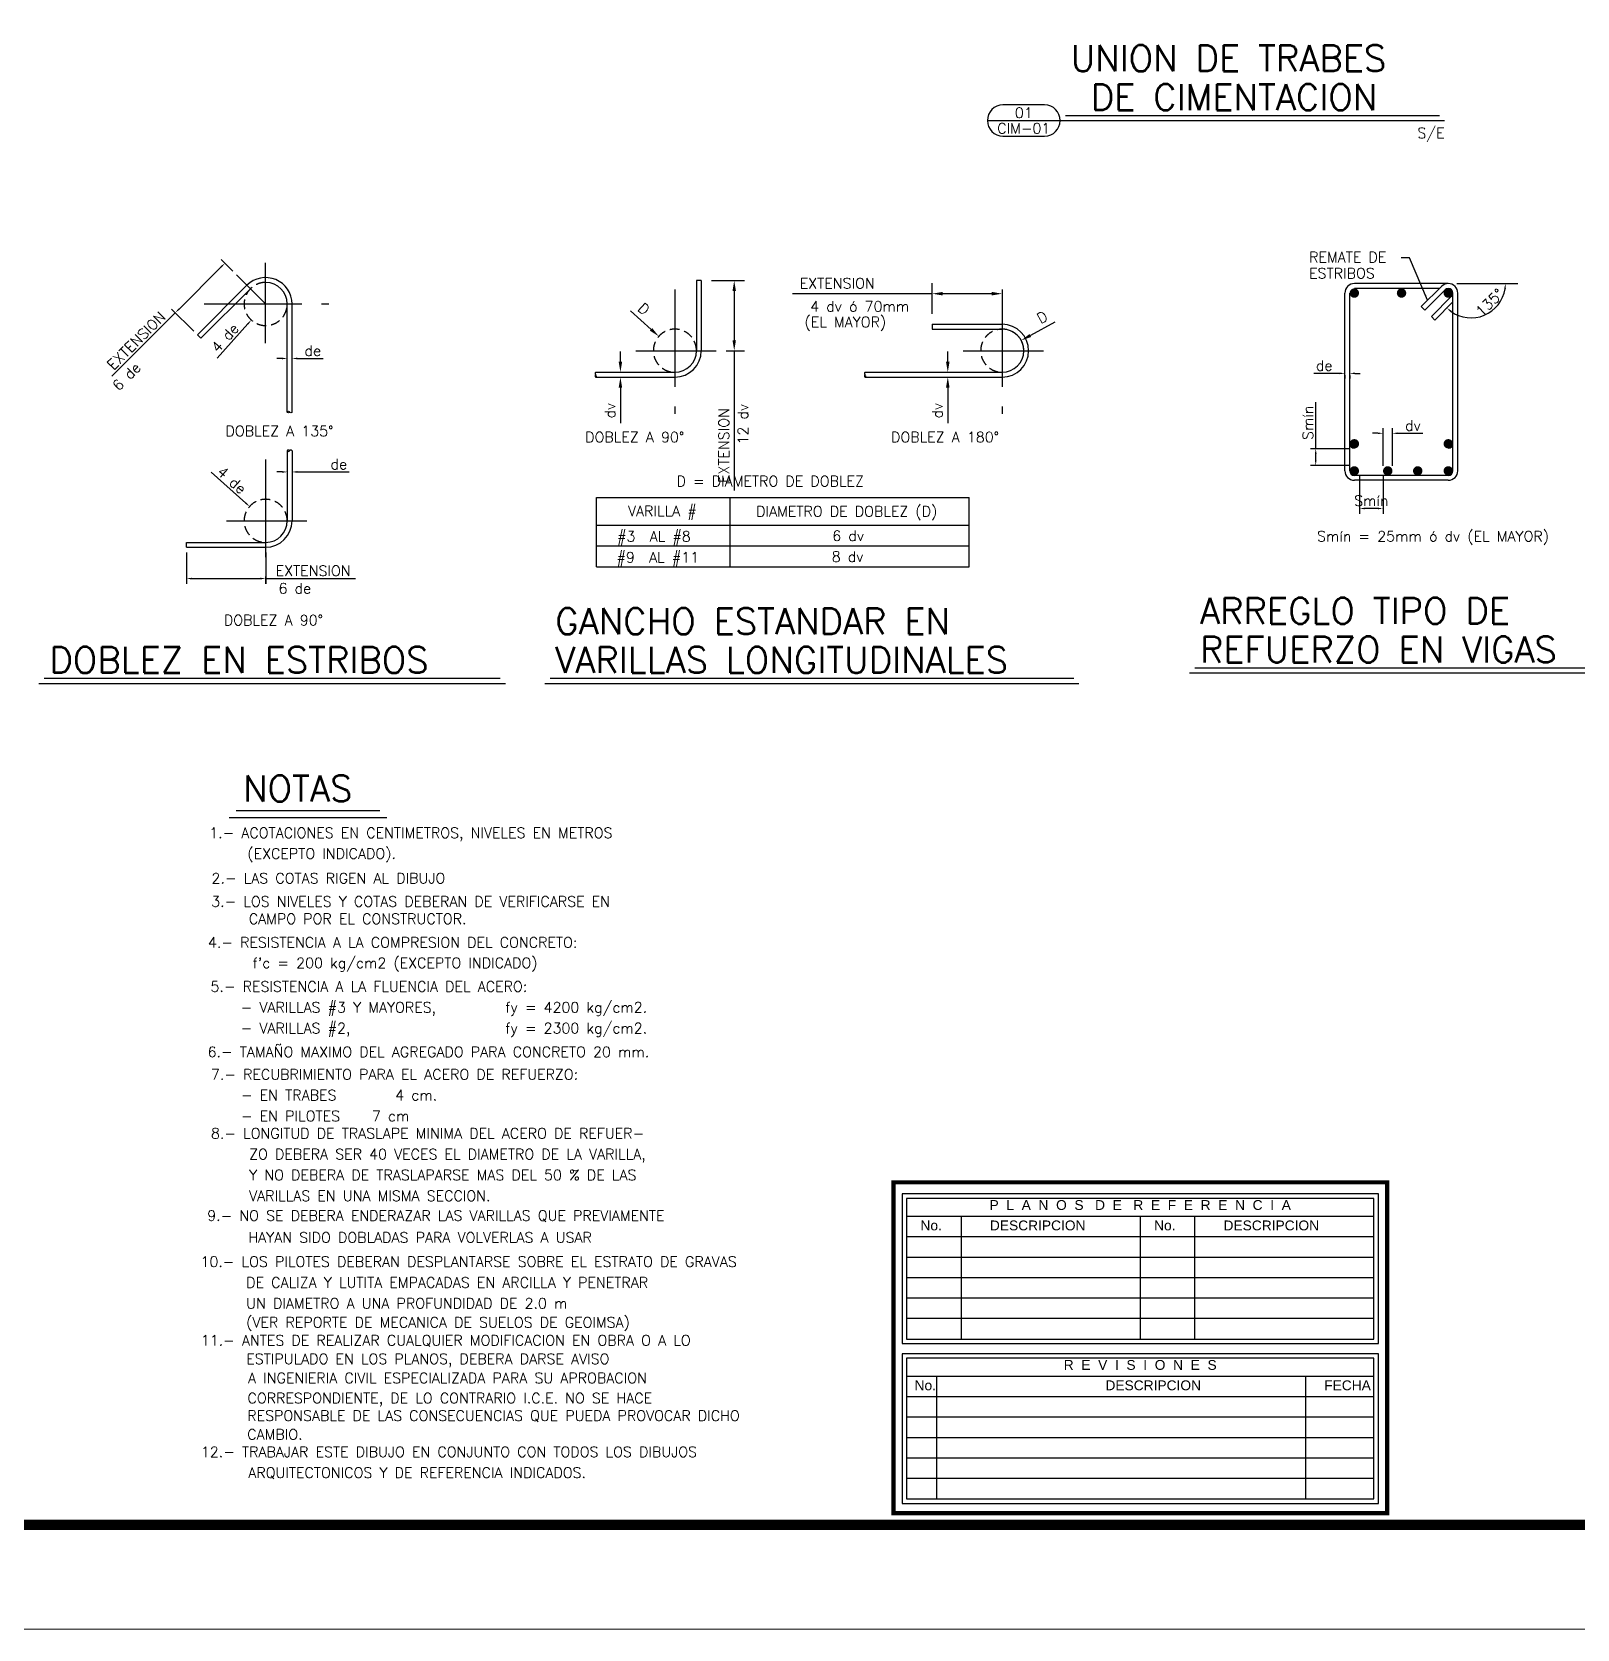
# Model space of a CAD drawing. Header units: inches. Extents: x 86960 to 403024, y -4000 to 57000.
# Drawn here: x 132594 to 162282, y -4000 to 26687 of the extents above; entities that cross this region are included whole.
import ezdxf
from ezdxf.enums import TextEntityAlignment as Align

# ---------------------------------------------------------------- set-up
doc = ezdxf.new("R2010")
doc.units = ezdxf.units.IN
doc.header["$LTSCALE"] = 1500
doc.header["$MEASUREMENT"] = 0
doc.linetypes.add('CENTER', pattern=[2, 1.25, -0.25, 0.25, -0.25])
doc.linetypes.add('HIDDEN2', pattern=[0.1875, 0.125, -0.0625])
doc.layers.get('Defpoints').update_dxf_attribs({"true_color": 0xffffff})
for name, color, linetype in [('1', 7, 'Continuous'), ('4', 4, 'CENTER'), ('6', 7, 'Continuous'), ('8', 1, 'Continuous'), ('Membrete', 1, 'Continuous'), ('PLANO01', 7, 'Continuous')]:
    doc.layers.add(name, color=color, linetype=linetype)
doc.layers.add('cambios', color=242, linetype='Continuous', lineweight=60, true_color=0xe00631)
doc.styles.add('Arial', font='ARIAL.TTF', dxfattribs={"width": 1.2, "height": 3})
doc.styles.add('ROMANS', font='ROMANS.shx', dxfattribs={"height": 200})
doc.dimstyles.get("Standard").update_dxf_attribs({"dimtxt": 0.18, "dimasz": 0.18, "dimexe": 0.18, "dimexo": 0.0625, "dimgap": 0.09, "dimtad": 0, "dimtih": 1, "dimtoh": 1, "dimdec": 4, "dimzin": 0, "dimdsep": 46, "dimtxsty": 'Standard', "dimcen": 0.09, "dimadec": 0, "dimazin": 0, "dimtfac": 1, "dimtdec": 4, "dimtofl": 0, "dimtmove": 0, "dimatfit": 3, "dimfxl": 1, "dimtolj": 1, "dimtzin": 0, "dimarcsym": 0})

# ---------------------------------------------------------------- blocks, each defined once
blk = doc.blocks.new('*D5')
at = {"layer": '6', "color": 0, "lineweight": -2, "transparency": 16777216}
for p, q in [((137399, 18233), (137299, 18233)), ((137499, 18269), (137499, 18133)), ((137592, 18258), (137592, 18133)), ((137692, 18233), (138687, 18233))]:
    blk.add_line(p, q, dxfattribs=at)
at = {"layer": '6', "color": 0, "transparency": 16777216}
for points in [[(137399, 18250), (137399, 18216), (137499, 18233)], [(137692, 18250), (137692, 18216), (137592, 18233)]]:
    blk.add_solid(points, dxfattribs=at)
at = {"layer": 'Defpoints', "color": 0, "transparency": 16777216}
for p in [(137499, 18369), (137499, 18233), (137592, 18358)]:
    blk.add_point(p, dxfattribs=at)
at = {"layer": '6', "color": 0, "transparency": 16777216, "insert": (138490, 18383), "char_height": 200, "attachment_point": 5, "style": 'ROMANS'}
blk.add_mtext('\\A1;de', dxfattribs=at)
blk = doc.blocks.new('*D6')
at = {"layer": '6', "color": 0, "lineweight": -2, "transparency": 16777216}
blk.add_arc((160246, 21852), 659, 233.8463, 351.3001, dxfattribs=at)
at = {"layer": '6', "color": 0, "transparency": 16777216}
for points in [[(160881, 21754), (160914, 21751), (160905, 21852)], [(159846, 21307), (159868, 21333), (159781, 21385)]]:
    blk.add_solid(points, dxfattribs=at)
at = {"layer": 'Defpoints', "color": 0, "transparency": 16777216}
for p in [(159971, 21852), (161144, 21852), (159897, 21501), (160247, 21193), (159549, 21151)]:
    blk.add_point(p, dxfattribs=at)
at = {"layer": '6', "color": 0, "transparency": 16777216, "insert": (160601, 21488), "char_height": 200, "attachment_point": 5, "rotation": 44.2541, "style": 'ROMANS'}
blk.add_mtext('\\A1;135°', dxfattribs=at)
blk = doc.blocks.new('*D7')
at = {"layer": '6', "color": 0, "lineweight": -2, "transparency": 16777216}
for p, q in [((136230, 22174), (135420, 21363)), ((136454, 22091), (136230, 22315)), ((135349, 21293), (134130, 20074)), ((135703, 20938), (135278, 21363))]:
    blk.add_line(p, q, dxfattribs=at)
at = {"layer": '6', "color": 0, "transparency": 16777216}
for points in [[(136218, 22185), (136242, 22162), (136301, 22244)], [(135408, 21375), (135431, 21351), (135349, 21293)]]:
    blk.add_solid(points, dxfattribs=at)
at = {"layer": 'Defpoints', "color": 0, "transparency": 16777216}
for p in [(136525, 22021), (135349, 21293), (135774, 20867)]:
    blk.add_point(p, dxfattribs=at)
at = {"layer": '6', "color": 0, "transparency": 16777216, "insert": (134598, 20754), "char_height": 200, "attachment_point": 5, "rotation": 45, "style": 'ROMANS'}
blk.add_mtext('\\A1;EXTENSION', dxfattribs=at)
blk = doc.blocks.new('*D8')
at = {"layer": '6', "color": 0, "lineweight": -2, "transparency": 16777216}
for p, q in [((158103, 18153), (158103, 17431)), ((158554, 18153), (158554, 17431)), ((158454, 17531), (158203, 17531))]:
    blk.add_line(p, q, dxfattribs=at)
at = {"layer": '6', "color": 0, "transparency": 16777216}
for points in [[(158203, 17547), (158203, 17514), (158103, 17531)], [(158454, 17547), (158454, 17514), (158554, 17531)]]:
    blk.add_solid(points, dxfattribs=at)
at = {"layer": 'Defpoints', "color": 0, "transparency": 16777216}
for p in [(158103, 18253), (158554, 18253), (158103, 17531)]:
    blk.add_point(p, dxfattribs=at)
at = {"layer": '6', "color": 0, "transparency": 16777216, "insert": (158328, 17681), "char_height": 200, "attachment_point": 5, "style": 'ROMANS'}
blk.add_mtext('\\A1;Smín', dxfattribs=at)
blk = doc.blocks.new('*D9')
at = {"layer": '6', "color": 0, "lineweight": -2, "transparency": 16777216}
for p, q in [((157720, 20127), (157225, 20127)), ((157820, 20095), (157820, 20027)), ((157913, 20086), (157913, 20027)), ((158013, 20127), (158113, 20127))]:
    blk.add_line(p, q, dxfattribs=at)
at = {"layer": '6', "color": 0, "transparency": 16777216}
for points in [[(157720, 20144), (157720, 20111), (157820, 20127)], [(158013, 20144), (158013, 20111), (157913, 20127)]]:
    blk.add_solid(points, dxfattribs=at)
at = {"layer": 'Defpoints', "color": 0, "transparency": 16777216}
for p in [(157820, 20195), (157820, 20127), (157913, 20186)]:
    blk.add_point(p, dxfattribs=at)
at = {"layer": '6', "color": 0, "transparency": 16777216, "insert": (157423, 20277), "char_height": 200, "attachment_point": 5, "style": 'ROMANS'}
blk.add_mtext('\\A1;de', dxfattribs=at)
blk = doc.blocks.new('*D10')
at = {"layer": '6', "color": 0, "lineweight": -2, "transparency": 16777216}
for p, q in [((157260, 18680), (157260, 19575)), ((157905, 18680), (157160, 18680)), ((157260, 18458), (157260, 18580)), ((157905, 18358), (157160, 18358))]:
    blk.add_line(p, q, dxfattribs=at)
at = {"layer": '6', "color": 0, "transparency": 16777216}
for points in [[(157244, 18580), (157277, 18580), (157260, 18680)], [(157244, 18458), (157277, 18458), (157260, 18358)]]:
    blk.add_solid(points, dxfattribs=at)
at = {"layer": 'Defpoints', "color": 0, "transparency": 16777216}
for p in [(157260, 18680), (158005, 18680), (158005, 18358)]:
    blk.add_point(p, dxfattribs=at)
at = {"layer": '6', "color": 0, "transparency": 16777216, "insert": (157110, 19177), "char_height": 200, "attachment_point": 5, "rotation": 90, "style": 'ROMANS'}
blk.add_mtext('\\A1;Smín', dxfattribs=at)
blk = doc.blocks.new('*D11')
at = {"layer": '6', "color": 0, "lineweight": -2, "transparency": 16777216}
for p, q in [((158554, 18353), (158554, 19076)), ((158734, 18353), (158734, 19076)), ((158454, 18976), (158354, 18976)), ((158834, 18976), (159320, 18976))]:
    blk.add_line(p, q, dxfattribs=at)
at = {"layer": '6', "color": 0, "transparency": 16777216}
for points in [[(158454, 18992), (158454, 18959), (158554, 18976)], [(158834, 18992), (158834, 18959), (158734, 18976)]]:
    blk.add_solid(points, dxfattribs=at)
at = {"layer": 'Defpoints', "color": 0, "transparency": 16777216}
for p in [(158734, 18976), (158554, 18253), (158734, 18253)]:
    blk.add_point(p, dxfattribs=at)
at = {"layer": '6', "color": 0, "transparency": 16777216, "insert": (159127, 19126), "char_height": 200, "attachment_point": 5, "style": 'ROMANS'}
blk.add_mtext('\\A1;dv', dxfattribs=at)
blk = doc.blocks.new('*D12')
at = {"layer": '6', "color": 0, "lineweight": -2, "transparency": 16777216}
for p, q in [((136041, 18226), (136702, 17636)), ((137085, 17293), (137085, 17293)), ((137085, 17293), (137085, 17293))]:
    blk.add_line(p, q, dxfattribs=at)
at = {"layer": '6', "color": 0, "transparency": 16777216}
blk.add_solid([(136713, 17648), (136690, 17623), (136776, 17569)], dxfattribs=at)
at = {"layer": 'Defpoints', "color": 0, "transparency": 16777216}
for p in [(136776, 17569), (137393, 17017)]:
    blk.add_point(p, dxfattribs=at)
at = {"layer": '6', "color": 0, "transparency": 16777216, "insert": (136434, 18076), "char_height": 200, "attachment_point": 5, "rotation": 318.1875, "style": 'ROMANS'}
blk.add_mtext('\\A1;4 de', dxfattribs=at)
blk = doc.blocks.new('*D13')
at = {"layer": '6', "color": 0, "lineweight": -2, "transparency": 16777216}
for p, q in [((135565, 16686), (135565, 16084)), ((137085, 16686), (137085, 16084)), ((135665, 16184), (136985, 16184)), ((137085, 16184), (138809, 16184))]:
    blk.add_line(p, q, dxfattribs=at)
at = {"layer": '6', "color": 0, "transparency": 16777216}
for points in [[(135665, 16201), (135665, 16168), (135565, 16184)], [(136985, 16201), (136985, 16168), (137085, 16184)]]:
    blk.add_solid(points, dxfattribs=at)
at = {"layer": 'Defpoints', "color": 0, "transparency": 16777216}
for p in [(135565, 16786), (137085, 16786), (137085, 16184)]:
    blk.add_point(p, dxfattribs=at)
at = {"layer": '6', "color": 0, "transparency": 16777216, "insert": (137997, 16334), "char_height": 200, "attachment_point": 5, "style": 'ROMANS'}
blk.add_mtext('\\A1;EXTENSION', dxfattribs=at)
blk = doc.blocks.new('*D14')
at = {"layer": '6', "color": 0, "lineweight": -2, "transparency": 16777216}
for p, q in [((137085, 21460), (137085, 21460)), ((137085, 21460), (137085, 21460)), ((136152, 20417), (136742, 21077))]:
    blk.add_line(p, q, dxfattribs=at)
at = {"layer": '6', "color": 0, "transparency": 16777216}
blk.add_solid([(136730, 21088), (136754, 21066), (136809, 21152)], dxfattribs=at)
at = {"layer": 'Defpoints', "color": 0, "transparency": 16777216}
for p in [(137361, 21769), (136809, 21152)]:
    blk.add_point(p, dxfattribs=at)
at = {"layer": '6', "color": 0, "transparency": 16777216, "insert": (136302, 20810), "char_height": 200, "attachment_point": 5, "rotation": 48.1875, "style": 'ROMANS'}
blk.add_mtext('\\A1;4 de', dxfattribs=at)
blk = doc.blocks.new('*D15')
at = {"layer": '6', "color": 0, "lineweight": -2, "transparency": 16777216}
for p, q in [((137399, 20414), (137299, 20414)), ((137499, 20495), (137499, 20514)), ((137592, 20484), (137592, 20514)), ((137692, 20414), (138187, 20414))]:
    blk.add_line(p, q, dxfattribs=at)
at = {"layer": '6', "color": 0, "transparency": 16777216}
for points in [[(137399, 20430), (137399, 20397), (137499, 20414)], [(137692, 20430), (137692, 20397), (137592, 20414)]]:
    blk.add_solid(points, dxfattribs=at)
at = {"layer": 'Defpoints', "color": 0, "transparency": 16777216}
for p in [(137499, 20395), (137592, 20414), (137592, 20384)]:
    blk.add_point(p, dxfattribs=at)
at = {"layer": '6', "color": 0, "transparency": 16777216, "insert": (137990, 20564), "char_height": 200, "attachment_point": 5, "style": 'ROMANS'}
blk.add_mtext('\\A1;de', dxfattribs=at)
blk = doc.blocks.new('*D16')
at = {"layer": '6', "color": 0, "lineweight": -2, "transparency": 16777216}
for p, q in [((143901, 20349), (143901, 20549)), ((144072, 20055), (144101, 20055)), ((144083, 20149), (144101, 20149)), ((143901, 19855), (143901, 19170))]:
    blk.add_line(p, q, dxfattribs=at)
at = {"layer": '6', "color": 0, "transparency": 16777216}
for points in [[(143868, 20349), (143934, 20349), (143901, 20149)], [(143868, 19855), (143934, 19855), (143901, 20055)]]:
    blk.add_solid(points, dxfattribs=at)
at = {"layer": 'Defpoints', "color": 0, "transparency": 16777216}
for p in [(143872, 20055), (143883, 20149), (143901, 20055)]:
    blk.add_point(p, dxfattribs=at)
at = {"layer": '6', "color": 0, "transparency": 16777216, "insert": (143701, 19412), "char_height": 200, "attachment_point": 5, "rotation": 90, "style": 'ROMANS'}
blk.add_mtext('\\A1;dv', dxfattribs=at)
blk = doc.blocks.new('*D17')
at = {"layer": '6', "color": 0, "lineweight": -2, "transparency": 16777216}
for p, q in [((145651, 21909), (146288, 21909)), ((146088, 21709), (146088, 20763)), ((145936, 20563), (146288, 20563)), ((146088, 20563), (146088, 17877))]:
    blk.add_line(p, q, dxfattribs=at)
at = {"layer": '6', "color": 0, "transparency": 16777216}
for points in [[(146054, 21709), (146121, 21709), (146088, 21909)], [(146054, 20763), (146121, 20763), (146088, 20563)]]:
    blk.add_solid(points, dxfattribs=at)
at = {"layer": 'Defpoints', "color": 0, "transparency": 16777216}
for p in [(145451, 21909), (146088, 21909), (145736, 20563)]:
    blk.add_point(p, dxfattribs=at)
at = {"layer": '6', "color": 0, "transparency": 16777216, "insert": (145888, 18739), "char_height": 200, "attachment_point": 5, "rotation": 90, "style": 'ROMANS'}
blk.add_mtext('\\A1;EXTENSION', dxfattribs=at)
blk = doc.blocks.new('*D18')
at = {"layer": '6', "color": 0, "lineweight": -2, "transparency": 16777216}
for p, q in [((144093, 21328), (144490, 20972)), ((144948, 20563), (144948, 20563)), ((144948, 20563), (144948, 20563))]:
    blk.add_line(p, q, dxfattribs=at)
at = {"layer": '6', "color": 0, "transparency": 16777216}
blk.add_solid([(144512, 20997), (144468, 20947), (144639, 20839)], dxfattribs=at)
at = {"layer": 'Defpoints', "color": 0, "transparency": 16777216}
for p in [(144639, 20839), (145256, 20287)]:
    blk.add_point(p, dxfattribs=at)
at = {"layer": '6', "color": 0, "transparency": 16777216, "insert": (144350, 21366), "char_height": 200, "attachment_point": 5, "rotation": 318.1875, "style": 'ROMANS'}
blk.add_mtext('\\A1;D', dxfattribs=at)
blk = doc.blocks.new('*D19')
at = {"layer": '6', "color": 0, "lineweight": -2, "transparency": 16777216}
for p, q in [((152247, 21109), (151778, 20855)), ((151237, 20563), (151237, 20563)), ((151237, 20563), (151237, 20563))]:
    blk.add_line(p, q, dxfattribs=at)
at = {"layer": '6', "color": 0, "transparency": 16777216}
blk.add_solid([(151762, 20884), (151793, 20826), (151602, 20760)], dxfattribs=at)
at = {"layer": 'Defpoints', "color": 0, "transparency": 16777216}
for p in [(151602, 20760), (150873, 20366)]:
    blk.add_point(p, dxfattribs=at)
at = {"layer": '6', "color": 0, "transparency": 16777216, "insert": (152005, 21205), "char_height": 200, "attachment_point": 5, "rotation": 28.4055, "style": 'ROMANS'}
blk.add_mtext('\\A1;D', dxfattribs=at)
blk = doc.blocks.new('*D20')
at = {"layer": '6', "color": 0, "lineweight": -2, "transparency": 16777216}
for p, q in [((149891, 21270), (149891, 21858)), ((149891, 21658), (147206, 21658)), ((151037, 21658), (150091, 21658)), ((151237, 21542), (151237, 21458))]:
    blk.add_line(p, q, dxfattribs=at)
at = {"layer": '6', "color": 0, "transparency": 16777216}
for points in [[(150091, 21692), (150091, 21625), (149891, 21658)], [(151037, 21692), (151037, 21625), (151237, 21658)]]:
    blk.add_solid(points, dxfattribs=at)
at = {"layer": 'Defpoints', "color": 0, "transparency": 16777216}
for p in [(151237, 21742), (151237, 21658), (149891, 21070)]:
    blk.add_point(p, dxfattribs=at)
at = {"layer": '6', "color": 0, "transparency": 16777216, "insert": (148068, 21858), "char_height": 200, "attachment_point": 5, "style": 'ROMANS'}
blk.add_mtext('\\A1;EXTENSION', dxfattribs=at)
blk = doc.blocks.new('*D21')
at = {"layer": '6', "color": 0, "lineweight": -2, "transparency": 16777216}
for p, q in [((150191, 20349), (150191, 20549)), ((150361, 20055), (150391, 20055)), ((150372, 20149), (150391, 20149)), ((150191, 19855), (150191, 19170))]:
    blk.add_line(p, q, dxfattribs=at)
at = {"layer": '6', "color": 0, "transparency": 16777216}
for points in [[(150157, 20349), (150224, 20349), (150191, 20149)], [(150157, 19855), (150224, 19855), (150191, 20055)]]:
    blk.add_solid(points, dxfattribs=at)
at = {"layer": 'Defpoints', "color": 0, "transparency": 16777216}
for p in [(150161, 20055), (150172, 20149), (150191, 20055)]:
    blk.add_point(p, dxfattribs=at)
at = {"layer": '6', "color": 0, "transparency": 16777216, "insert": (149991, 19412), "char_height": 200, "attachment_point": 5, "rotation": 90, "style": 'ROMANS'}
blk.add_mtext('\\A1;dv', dxfattribs=at)

msp = doc.modelspace()

# ---------------------------------------------------------------- linework, layer by layer
at = {"const_width": 198}
msp.add_lwpolyline([(88960.04, -1999.97), (175960.04, -1999.97), (175960.04, 55000.03), (88960.04, 55000.03)], close=True, dxfattribs=at)
at = {"layer": '1'}
for p, q in [((152051.25, 25284.93), (151251.25, 25284.93)), ((150951.25, 24984.93), (152351.25, 24984.93)), ((151251.25, 24684.93), (152051.25, 24684.93))]:
    msp.add_line(p, q, dxfattribs=at)
for centre, start, end in [((151251.25, 24984.93), 90, 270), ((152051.25, 24984.93), 270, 90)]:
    msp.add_arc(centre, 300, start, end, dxfattribs=at)
at = {"layer": '4'}
for p, q in [((137084.79, 20708.55), (137084.79, 22252.61)), ((144947.83, 21741.51), (144947.83, 19350.92)), ((151237.34, 21741.51), (151237.34, 19350.92)), ((135906.06, 21460.39), (138296.65, 21460.39)), ((144195.99, 20562.78), (145740.05, 20562.78)), ((150485.5, 20562.78), (152029.55, 20562.78)), ((137084.79, 18471.85), (137084.79, 16081.27)), ((136332.94, 17293.13), (137877, 17293.13))]:
    msp.add_line(p, q, dxfattribs=at)
at = {"layer": '6'}
for p, q in [((152351.25, 24984.93), (159736.78, 24984.93)), ((137084.79, 21460.39), (136524.61, 22020.57)), ((159971.16, 21852.24), (161144.48, 21852.24)), ((143443.19, 16811.03), (150602.91, 16811.03)), ((132728.49, 14170.25), (141693.34, 14170.25)), ((142448.18, 14170.25), (152710.8, 14170.25)), ((154835.13, 14370.97), (163422.79, 14370.97)), ((136382.72, 11592.18), (139409.96, 11592.18))]:
    msp.add_line(p, q, dxfattribs=at)
at = {"layer": '6', "color": 2}
for p, q in [((152451.25, 25084.93), (159636.78, 25084.93)), ((154935.13, 14470.97), (163322.79, 14470.97)), ((132828.49, 14270.25), (141593.34, 14270.25)), ((142548.18, 14270.25), (152610.8, 14270.25)), ((136516.06, 11725.51), (139276.63, 11725.51))]:
    msp.add_line(p, q, dxfattribs=at)
at = {"layer": '6', "color": 3}
for p, q in [((143443.19, 17744.36), (150602.91, 17744.36)), ((143443.19, 16411.03), (143443.19, 17744.36)), ((146011.22, 16411.03), (146011.22, 17744.36)), ((150602.91, 16411.03), (150602.91, 17744.36)), ((143443.19, 17211.03), (150602.91, 17211.03)), ((143443.19, 16411.03), (150602.91, 16411.03))]:
    msp.add_line(p, q, dxfattribs=at)
at = {"layer": '8', "color": 1}
for p, q in [((135774.07, 20867.32), (136725.97, 21819.21)), ((145361.95, 21908.96), (145361.95, 20562.78)), ((145455.28, 21908.96), (145361.95, 21908.96)), ((145455.28, 21908.96), (145455.28, 20562.78)), ((159807.82, 21852.24), (158002.34, 21852.24)), ((159289.15, 21410.43), (159679, 21798.88)), ((135840.07, 20801.32), (136791.96, 21753.22)), ((157820.15, 18255.75), (157820.15, 21670.05)), ((157913.48, 18255.75), (157913.48, 21670.05)), ((159639.02, 21758.91), (158002.34, 21758.91)), ((159355.15, 21344.44), (159744.99, 21732.88)), ((159482.66, 21217.25), (159870.81, 21607.38)), ((159548.83, 21151.42), (159896.68, 21501.05)), ((159896.68, 18255.75), (159896.68, 21670.05)), ((159990.01, 18255.75), (159990.01, 21670.05)), ((137498.9, 19384.86), (137498.9, 21460.39)), ((137592.23, 19384.86), (137592.23, 21460.39)), ((159355.15, 21344.44), (159289.15, 21410.43)), ((159482.66, 21217.25), (159548.83, 21151.42)), ((149891.47, 21070.23), (151237.34, 21070.23)), ((149891.47, 21070.23), (149891.47, 20976.9)), ((149891.47, 20976.9), (151237.34, 20976.9)), ((135774.07, 20867.32), (135840.07, 20801.32)), ((143428.15, 20148.67), (144947.83, 20148.67)), ((143428.15, 20055.33), (144947.83, 20055.33)), ((148603.17, 20148.67), (151237.34, 20148.67)), ((148603.17, 20055.33), (151237.34, 20055.33)), ((137498.9, 18639.31), (137498.9, 17293.13)), ((137592.23, 18639.31), (137592.23, 17293.13)), ((159807.82, 18166.89), (158002.34, 18166.89)), ((159807.82, 18073.56), (158002.34, 18073.56)), ((135565.1, 16879.02), (137084.79, 16879.02)), ((135565.1, 16785.68), (135565.1, 16879.02)), ((135565.1, 16785.68), (137084.79, 16785.68))]:
    msp.add_line(p, q, dxfattribs=at)
at = {"layer": '8', "color": 1, "const_width": 90.35}
for points in [[(158034.28, 21638.11, -1), (157970.4, 21701.99, -1)], [(158941.01, 21638.11, -1), (158877.13, 21701.99, -1)], [(159775.88, 21638.11, 1), (159839.76, 21701.99, 1)], [(158034.28, 18805.76, 1), (157970.4, 18741.87, 1)], [(159775.88, 18805.76, -1), (159839.76, 18741.87, -1)], [(158034.28, 18284.81, 1), (157970.4, 18220.92, 1)], [(158676.39, 18284.81, 1), (158612.5, 18220.92, 1)], [(159252.34, 18284.81, 1), (159188.45, 18220.92, 1)], [(159775.88, 18284.81, -1), (159839.76, 18220.92, -1)]]:
    msp.add_lwpolyline(points, format="xyb", close=True, dxfattribs=at)
at = {"layer": '8', "color": 7, "linetype": 'HIDDEN2'}
for centre, start, end in [((137084.79, 21460.39), 90, 0), ((144947.83, 20562.78), 0, 270), ((151237.34, 20562.78), 0, 270), ((137084.79, 17293.13), 0, 270)]:
    msp.add_arc(centre, 414.11, start, end, dxfattribs=at)
at = {"layer": '8', "color": 1}
for centre, radius, start, end in [((137084.79, 21460.39), 507.45, 0, 135), ((137084.79, 21460.39), 414.11, 0, 90), ((158002.34, 21670.05), 182.19, 135, 180), ((158002.34, 21670.05), 182.19, 90, 135), ((159807.82, 21670.05), 182.19, 45, 135), ((159807.82, 21670.05), 182.19, 0, 45), ((159807.82, 21670.05), 88.85, 45, 135), ((159807.82, 21670.05), 88.85, 315, 45), ((151237.34, 20562.78), 507.45, 0, 90), ((151237.34, 20562.78), 414.11, 0, 90), ((144947.83, 20562.78), 507.45, 270, 0), ((144947.83, 20562.78), 414.11, 270, 0), ((151237.34, 20562.78), 507.45, 270, 0), ((151237.34, 20562.78), 414.11, 270, 0), ((158002.34, 18776.69), 88.85, 180, 270), ((159807.82, 18776.69), 88.85, 270, 0), ((158002.34, 18255.75), 182.19, 180, 270), ((158002.34, 18255.75), 88.85, 180, 270), ((159807.82, 18255.75), 88.85, 270, 0), ((159807.82, 18255.75), 182.19, 270, 0), ((137084.79, 17293.13), 507.45, 270, 0), ((137084.79, 17293.13), 414.11, 270, 0)]:
    msp.add_arc(centre, radius, start, end, dxfattribs=at)
for centre, major_axis in [((143428.15, 20125.33), (0, -23.33)), ((148603.17, 20125.33), (0, -23.33)), ((137568.9, 18639.31), (-23.33, 0))]:
    msp.add_ellipse(centre, major_axis=major_axis, ratio=0.55925439, start_param=3.14159265, end_param=6.28318531, dxfattribs=at)
at = {"layer": '8', "color": 1, "extrusion": (0, 0, -1)}
for centre, major_axis in [((143428.15, 20078.67), (0, 23.33)), ((148603.17, 20078.67), (0, 23.33)), ((137522.23, 18639.31), (23.33, 0))]:
    msp.add_ellipse(centre, major_axis=major_axis, ratio=0.55925439, dxfattribs=at)
at = {"layer": '8', "color": 1}
msp.add_ellipse((137522.23, 19384.86), major_axis=(23.33, 0), ratio=0.55925439, dxfattribs=at)
at = {"layer": '8', "color": 1, "extrusion": (0, 0, -1)}
msp.add_ellipse((137568.9, 19384.86), major_axis=(-23.33, 0), ratio=0.55925439, start_param=3.14159265, end_param=6.28318531, dxfattribs=at)
at = {"layer": 'cambios', "color": 7, "lineweight": 5}
msp.add_lwpolyline([(86960.04, 57000.03), (177960.04, 57000.03), (177960.04, -3999.97), (86960.04, -3999.97)], close=True, dxfattribs=at)
at = {"layer": 'Membrete', "color": 8}
for p, q in [((158377.16, 3925.66), (149399.39, 3925.66)), ((150445.34, 3925.66), (150445.34, 1572.26)), ((153888.28, 3925.66), (153888.28, 1572.26)), ((154934.23, 3925.66), (154934.23, 1572.26)), ((158377.16, 3533.43), (149399.39, 3533.43)), ((158377.16, 3141.19), (149399.39, 3141.19)), ((158377.16, 2748.96), (149399.39, 2748.96)), ((158377.16, 2356.73), (149399.39, 2356.73)), ((158377.16, 1964.49), (149399.39, 1964.49)), ((158377.16, 853.17), (149399.39, 853.17)), ((149974.37, 853.17), (149974.37, -1500.23)), ((157069.72, -1500.23), (157069.72, 853.17)), ((158377.16, 460.93), (149399.39, 460.93)), ((158377.16, 68.7), (149399.39, 68.7)), ((158377.16, -323.53), (149399.39, -323.53)), ((158377.16, -715.76), (149399.39, -715.76)), ((158377.16, -1108), (149399.39, -1108))]:
    msp.add_line(p, q, dxfattribs=at)
at = {"layer": 'Membrete', "color": 8, "const_width": 79.45}
msp.add_lwpolyline([(158633.66, 4583.35), (149146.93, 4583.35), (149146.93, -1772.28), (158633.66, -1772.28)], close=True, dxfattribs=at)
at = {"layer": 'Membrete'}
for points in [[(149312.23, 1485.1), (158464.33, 1485.1), (158464.33, 4361.47), (149312.23, 4361.47)], [(149399.39, 1572.26), (158377.16, 1572.26), (158377.16, 4274.31), (149399.39, 4274.31)], [(149312.23, -1587.39), (158464.33, -1587.39), (158464.33, 1288.98), (149312.23, 1288.98)], [(149399.39, -1500.23), (158377.16, -1500.23), (158377.16, 1201.82), (149399.39, 1201.82)]]:
    msp.add_lwpolyline(points, close=True, dxfattribs=at)

# ---------------------------------------------------------------- texts
at = {"layer": '1', "style": 'ROMANS'}
for s, p in [('01', (151651.25, 25134.93)), ('CIM-01', (151651.25, 24834.93))]:
    msp.add_text(s, height=200, dxfattribs=at).set_placement(p, align=Align.MIDDLE)
at = {"layer": '6', "color": 2, "style": 'ROMANS'}
for s, p in [('UNION DE TRABES', (152551.25, 25932.15)), ('DE CIMENTACION', (152937.2, 25184.93)), ('ARREGLO TIPO DE', (155035.13, 15313.92)), ('GANCHO ESTANDAR EN', (142648.18, 15113.2)), ('REFUERZO EN VIGAS', (155035.13, 14570.97)), ('DOBLEZ EN ESTRIBOS', (132928.49, 14370.25)), ('VARILLAS LONGITUDINALES', (142648.18, 14370.25)), ('NOTAS', (136649.39, 11901.3))]:
    msp.add_text(s, height=500, dxfattribs=at).set_placement(p)
at = {"layer": '6', "style": 'ROMANS'}
msp.add_text('S/E', height=200, dxfattribs=at).set_placement((159736.78, 24584.93), align=Align.BOTTOM_RIGHT)
for s, p in [('REMATE DE', (157134.71, 22260.26)), ('ESTRIBOS', (157134.3, 21950.54)), ('4 dv ó 70mm', (147548.02, 21314.08)), ('(EL MAYOR)', (147438.73, 21013.91)), ('DOBLEZ A 135%%D', (136313.46, 18919.71)), ('DOBLEZ A 90%%D', (143224.31, 18802.97)), ('DOBLEZ A 180%%D', (149101.36, 18802.97)), ('D = DIAMETRO DE DOBLEZ', (144979.67, 17956.42)), ('VARILLA #', (144046.67, 17382.53)), ('DIAMETRO DE DOBLEZ (D)', (146509.16, 17375.73)), ('#3  AL #8', (143838.38, 16894.8)), ('6 dv', (147971.32, 16906.95)), ('Smín = 25mm ó dv (EL MAYOR)', (157285.45, 16897.42)), ('#9  AL #11', (143827.52, 16492.35)), ('8 dv', (147961.8, 16504.51)), ('6 de', (137332.36, 15897.51)), ('DOBLEZ A 90%%D', (136283.02, 15284.95)), ('1.- ACOTACIONES EN CENTIMETROS, NIVELES EN METROS        ', (135999.93, 11199.54)), ('(EXCEPTO INDICADO).', (136733.27, 10799.54)), ('2.- LAS COTAS RIGEN AL DIBUJO', (136044.75, 10326.65)), ('3.- LOS NIVELES Y COTAS DEBERAN DE VERIFICARSE EN', (136038.49, 9879.11)), ('CAMPO POR EL CONSTRUCTOR.', (136760.47, 9545.78)), (' 4.- RESISTENCIA A LA COMPRESION DEL CONCRETO:', (135839.42, 9094.12)), ("f'c = 200 kg/cm2 (EXCEPTO INDICADO)", (136831.33, 8698.96)), ('5.- RESISTENCIA A LA FLUENCIA DEL ACERO:', (136025.06, 8246.37)), ('   - VARILLAS #3 Y MAYORES,', (136158.18, 7846.37)), ('fy = 4200 kg/cm2.', (141688.56, 7846.37)), ('   - VARILLAS #2,', (136158.18, 7446.37)), ('fy = 2300 kg/cm2.', (141688.56, 7446.37)), (' 6.- TAMAÑO MAXIMO DEL AGREGADO PARA CONCRETO 20 mm.        ', (135832.1, 6989.91)), ('7.- RECUBRIMIENTO PARA EL ACERO DE REFUERZO:', (136034.19, 6557.83)), ('   - EN TRABES', (136163.51, 6157.83)), ('4 cm.', (139574.97, 6157.83)), ('   - EN PILOTES   7 cm', (136163.51, 5757.83)), ('8.- LONGITUD DE TRASLAPE MINIMA DEL ACERO DE REFUER-   ', (136034.19, 5424.49)), ('ZO DEBERA SER 40 VECES EL DIAMETRO DE LA VARILLA, ', (136767.53, 5024.49)), ('Y NO DEBERA DE TRASLAPARSE MAS DEL 50 % DE LAS', (136767.53, 4624.49)), ('VARILLAS EN UNA MISMA SECCION.', (136767.53, 4224.49)), (' 9.- NO SE DEBERA ENDERAZAR LAS VARILLAS QUE PREVIAMENTE', (135825.13, 3844.36)), ('HAYAN SIDO DOBLADAS PARA VOLVERLAS A USAR', (136752.23, 3424.36)), ('10.- LOS PILOTES DEBERAN DESPLANTARSE SOBRE EL ESTRATO DE GRAVAS', (135832.86, 2959.28)), ('DE CALIZA Y LUTITA EMPACADAS EN ARCILLA Y PENETRAR', (136711.03, 2559.28)), ('UN DIAMETRO A UNA PROFUNDIDAD DE 2.0 m', (136711.03, 2159.28)), ('(VER REPORTE DE MECANICA DE SUELOS DE GEOIMSA)', (136711.03, 1794.02)), ('12.- TRABAJAR ESTE DIBUJO EN CONJUNTO CON TODOS LOS DIBUJOS', (135840.93, -695.65)), ('ARQUITECTONICOS Y DE REFERENCIA INDICADOS.', (136751.11, -1095.65))]:
    msp.add_text(s, height=200, dxfattribs=at).set_placement(p)
for s, rotation, p in [('6 de', 45, (134261.27, 19774.83)), ('12 dv', 90, (146354.32, 18760.76))]:
    msp.add_text(s, height=200, rotation=rotation, dxfattribs=at).set_placement(p)
for s, p in [('11.- ANTES DE REALIZAR CUALQUIER MODIFICACION EN OBRA O A LO', (135839.52, 1647.38)), ('ESTIPULADO EN LOS PLANOS, DEBERA DARSE AVISO', (136712.59, 1290.17)), ('A INGENIERIA CIVIL ESPECIALIZADA PARA SU APROBACION', (136746.16, 923.43)), ('CORRESPONDIENTE, DE LO CONTRARIO I.C.E. NO SE HACE', (136736.48, 537.64)), ('RESPONSABLE DE LAS CONSECUENCIAS QUE PUEDA PROVOCAR DICHO', (136731.34, 199.86)), ('CAMBIO.', (136731.34, -159.46))]:
    msp.add_text(s, height=200, dxfattribs=at).set_placement(p, align=Align.TOP_LEFT)
at = {"layer": 'PLANO01', "color": 7, "style": 'Arial'}
for s, p in [('P  L  A  N  O  S   D  E   R  E  F  E  R  E  N  C  I  A', (153888.09, 4053.07)), ('R  E  V  I  S  I  O  N  E  S', (153888.09, 980.58))]:
    msp.add_text(s, height=189.3375, dxfattribs=at).set_placement(p, align=Align.CENTER)
for s, height, p in [('No.', 189.338, (149665.98, 3660.84)), ('DESCRIPCION', 189.3375, (150999.87, 3660.84)), ('No.', 189.338, (154154.87, 3660.84)), ('DESCRIPCION', 189.3375, (155488.76, 3660.84)), ('No.', 189.338, (149552.45, 588.34)), ('DESCRIPCION', 189.3375, (153220, 588.34)), ('FECHA', 189.338, (157423.44, 588.34))]:
    msp.add_text(s, height=height, dxfattribs=at).set_placement(p)

# ---------------------------------------------------------------- dimensions: what is measured, and where the dimension line sits
at = {"layer": '6'}
for base, p1, p2, angle, text, override, picture, middle in [((135348.87, 21292.52), (136524.61, 22020.57), (135774.07, 20867.32), 225, 'EXTENSION', {"dimtxt": 100, "dimasz": 100, "dimexe": 100, "dimexo": 100, "dimgap": 50, "dimtad": 1, "dimtih": 0, "dimtoh": 0, "dimdec": 1, "dimlfac": 0.1, "dimzin": 12, "dimtxsty": 'ROMANS', "dimtdec": 1}, '*D7', (134597.99, 20753.78)), ((137592.23, 20413.67), (137498.9, 20395.37), (137592.23, 20384.4), 180, 'de', {"dimtxt": 100, "dimasz": 100, "dimexe": 100, "dimexo": 100, "dimgap": 50, "dimtad": 1, "dimtih": 0, "dimtoh": 0, "dimdec": 1, "dimlfac": 0.1, "dimzin": 12, "dimtxsty": 'ROMANS', "dimtdec": 1}, '*D15', (137989.85, 20563.67)), ((143901.11, 20055.33), (143882.81, 20148.67), (143871.84, 20055.33), 90, 'dv', {"dimtxt": 200, "dimasz": 200, "dimexe": 200, "dimexo": 200, "dimgap": 100, "dimtad": 1, "dimtih": 0, "dimtoh": 0, "dimdec": 0, "dimlfac": 0.1, "dimtxsty": 'ROMANS', "dimazin": 3, "dimtdec": 0}, '*D16', (143701.11, 19412.48)), ((150190.62, 20055.33), (150172.32, 20148.67), (150161.34, 20055.33), 90, 'dv', {"dimtxt": 200, "dimasz": 200, "dimexe": 200, "dimexo": 200, "dimgap": 100, "dimtad": 1, "dimtih": 0, "dimtoh": 0, "dimdec": 0, "dimlfac": 0.1, "dimtxsty": 'ROMANS', "dimazin": 3, "dimtdec": 0}, '*D21', (149990.62, 19412.48)), ((157260.28, 18679.84), (158004.64, 18358.09), (158004.64, 18679.84), 90, 'Smín', {"dimtxt": 100, "dimasz": 100, "dimexe": 100, "dimexo": 100, "dimgap": 50, "dimtad": 1, "dimtih": 0, "dimtoh": 0, "dimdec": 1, "dimlfac": 0.1, "dimzin": 12, "dimtxsty": 'ROMANS', "dimtdec": 1}, '*D10', (157110.28, 19177.46))]:
    dim = msp.add_linear_dim(base=base, p1=p1, p2=p2, angle=angle, text=text, dimstyle='Standard', override=override, dxfattribs=at)
    dim.commit()
    dim.dimension.update_dxf_attribs({"geometry": picture, "text_midpoint": middle})
dim = msp.add_linear_dim(base=(146087.56, 21908.96), p1=(145736.05, 20562.78), p2=(145451.28, 21908.96), angle=90, text='EXTENSION', dimstyle='Standard', override={"dimtxt": 200, "dimasz": 200, "dimexe": 200, "dimexo": 200, "dimgap": 100, "dimtad": 1, "dimtih": 0, "dimtoh": 0, "dimdec": 0, "dimlfac": 0.1, "dimtxsty": 'ROMANS', "dimazin": 3, "dimtdec": 0}, dxfattribs=at)
dim.commit()
dim.dimension.update_dxf_attribs({"geometry": '*D17', "text_midpoint": (146087.56, 18738.97), "dimtype": 160})
for base, p1, p2, text, override, picture, middle in [((151237.34, 21658.24), (149891.47, 21070.23), (151237.34, 21741.51), 'EXTENSION', {"dimtxt": 200, "dimasz": 200, "dimexe": 200, "dimexo": 200, "dimgap": 100, "dimtad": 1, "dimtih": 0, "dimtoh": 0, "dimdec": 0, "dimlfac": 0.1, "dimtxsty": 'ROMANS', "dimazin": 3, "dimtdec": 0}, '*D20', (148067.67, 21658.24)), ((137498.9, 18233.15), (137592.23, 18358.15), (137498.9, 18369.13), 'de', {"dimtxt": 100, "dimasz": 100, "dimexe": 100, "dimexo": 100, "dimgap": 50, "dimtad": 1, "dimtih": 0, "dimtoh": 0, "dimdec": 1, "dimlfac": 0.1, "dimzin": 12, "dimtxsty": 'ROMANS', "dimtdec": 1}, '*D5', (138489.85, 18233.15)), ((158102.56, 17530.79), (158553.66, 18252.86), (158102.56, 18252.86), 'Smín', {"dimtxt": 100, "dimasz": 100, "dimexe": 100, "dimexo": 100, "dimgap": 50, "dimtad": 1, "dimtih": 0, "dimtoh": 0, "dimdec": 1, "dimlfac": 0.1, "dimzin": 12, "dimtxsty": 'ROMANS', "dimtdec": 1}, '*D8', (158328.11, 17530.79))]:
    dim = msp.add_linear_dim(base=base, p1=p1, p2=p2, text=text, dimstyle='Standard', override=override, dxfattribs=at)
    dim.commit()
    dim.dimension.update_dxf_attribs({"geometry": picture, "text_midpoint": middle, "dimtype": 160})
dim = msp.add_angular_dim_2l(base=(160247.2, 21193.03), line1=((159971.16, 21852.24), (161144.48, 21852.24)), line2=((159548.83, 21151.42), (159896.68, 21501.05)), dimstyle='Standard', override={"dimtxt": 100, "dimasz": 100, "dimexe": 100, "dimexo": 100, "dimgap": 50, "dimtad": 1, "dimtih": 0, "dimtoh": 0, "dimdec": 1, "dimlfac": 0.1, "dimzin": 12, "dimtxsty": 'ROMANS', "dimtdec": 1}, dxfattribs=at)
dim.commit()
dim.dimension.update_dxf_attribs({"geometry": '*D6', "text_midpoint": (160706.1, 21380.08), "dimtype": 162})
for p1, p2, text, override, picture, middle in [((137360.87, 21769.05), (136808.7, 21151.74), '4 de', {"dimtxt": 100, "dimasz": 100, "dimexe": 100, "dimexo": 100, "dimgap": 50, "dimtad": 1, "dimtih": 0, "dimtoh": 0, "dimdec": 1, "dimlfac": 0.1, "dimzin": 12, "dimtxsty": 'ROMANS', "dimtdec": 1}, '*D14', (136301.64, 20809.87)), ((145256.49, 20286.69), (144639.18, 20838.87), 'D', {"dimtxt": 200, "dimasz": 200, "dimexe": 200, "dimexo": 200, "dimgap": 100, "dimtad": 1, "dimtih": 0, "dimtoh": 0, "dimdec": 0, "dimlfac": 0.1, "dimtxsty": 'ROMANS', "dimazin": 3, "dimtdec": 0}, '*D18', (144350.17, 21365.73)), ((150873.09, 20365.78), (151601.6, 20759.78), 'D', {"dimtxt": 200, "dimasz": 200, "dimexe": 200, "dimexo": 200, "dimgap": 100, "dimtad": 1, "dimtih": 0, "dimtoh": 0, "dimdec": 0, "dimlfac": 0.1, "dimtxsty": 'ROMANS', "dimazin": 3, "dimtdec": 0}, '*D19', (152004.9, 21205.27)), ((137393.44, 17017.04), (136776.13, 17569.22), '4 de', {"dimtxt": 100, "dimasz": 100, "dimexe": 100, "dimexo": 100, "dimgap": 50, "dimtad": 1, "dimtih": 0, "dimtoh": 0, "dimdec": 1, "dimlfac": 0.1, "dimzin": 12, "dimtxsty": 'ROMANS', "dimtdec": 1}, '*D12', (136434.26, 18076.27))]:
    dim = msp.add_diameter_dim_2p(p1=p1, p2=p2, text=text, dimstyle='Standard', override=override, dxfattribs=at)
    dim.commit()
    dim.dimension.update_dxf_attribs({"geometry": picture, "text_midpoint": middle})
for base, p1, p2, text, picture, middle in [((157820.15, 20127.3), (157913.48, 20185.94), (157820.15, 20194.96), 'de', '*D9', (157422.53, 20277.3)), ((158733.87, 18975.64), (158553.66, 18252.86), (158733.87, 18252.86), 'dv', '*D11', (159126.72, 19125.64)), ((137084.79, 16184.35), (135565.1, 16785.68), (137084.79, 16785.68), 'EXTENSION', '*D13', (137996.69, 16334.35))]:
    dim = msp.add_linear_dim(base=base, p1=p1, p2=p2, text=text, dimstyle='Standard', override={"dimtxt": 100, "dimasz": 100, "dimexe": 100, "dimexo": 100, "dimgap": 50, "dimtad": 1, "dimtih": 0, "dimtoh": 0, "dimdec": 1, "dimlfac": 0.1, "dimzin": 12, "dimtxsty": 'ROMANS', "dimtdec": 1}, dxfattribs=at)
    dim.commit()
    dim.dimension.update_dxf_attribs({"geometry": picture, "text_midpoint": middle})

# ---------------------------------------------------------------- leaders
msp.add_leader([(159406.13, 21535.48), (159062.14, 22346.06), (158899.56, 22346.06)], dimstyle='Standard', override={"dimtxt": 100, "dimasz": 100, "dimexe": 100, "dimexo": 100, "dimgap": 50, "dimtad": 1, "dimtih": 0, "dimtoh": 0, "dimdec": 1, "dimlfac": 0.1, "dimzin": 12, "dimtxsty": 'ROMANS', "dimtdec": 1}, dxfattribs=at)

doc.saveas('drawing.dxf')
